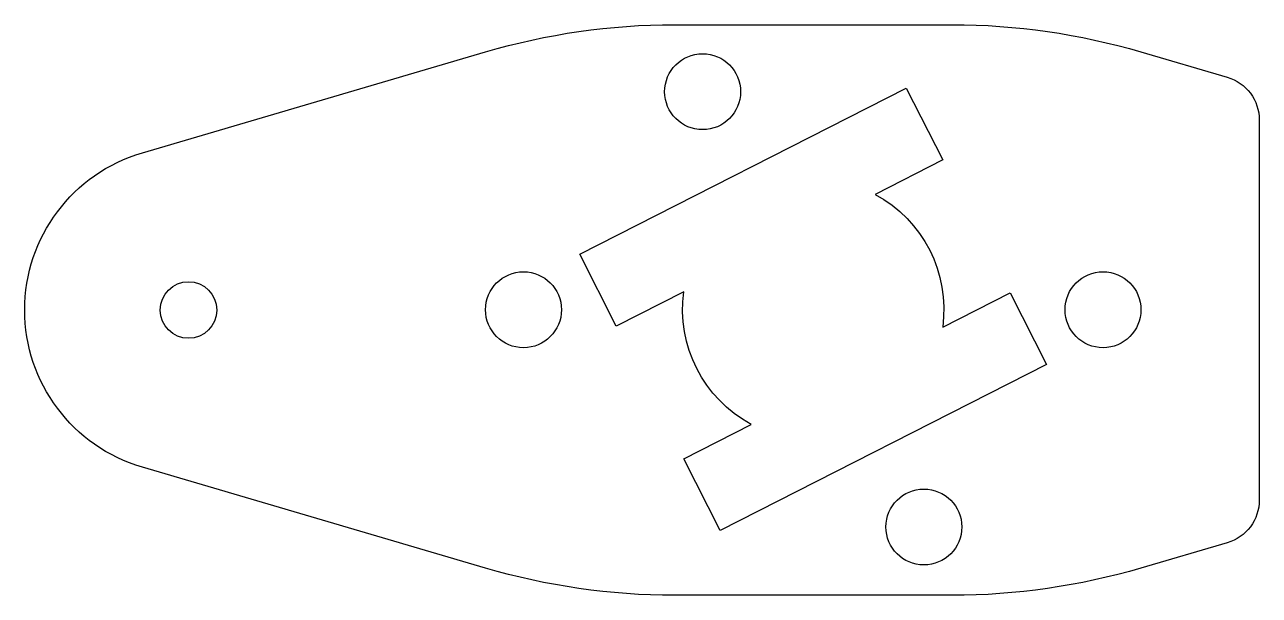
# Model space of a CAD drawing. Header units: millimetres. Extents: x -139.5 to -84.3, y -19.8 to 5.7.
import ezdxf

# ---------------------------------------------------------------- set-up
doc = ezdxf.new("R2010")
doc.units = ezdxf.units.MM
doc.layers.get('0').update_dxf_attribs({"linetype": 'CONTINUOUS'})

msp = doc.modelspace()

# ---------------------------------------------------------------- linework, layer by layer
for points in [[(-84.254, 1.454), (-84.254, -15.553, -0.332779), (-85.691, -17.472), (-89.555, -18.607, -0.07157), (-98.012, -19.824), (-110.451, -19.824, -0.07157), (-118.909, -18.607), (-134.278, -14.091, -0.748441), (-134.278, -0.008), (-118.909, 4.508, -0.07157), (-110.451, 5.725), (-98.012, 5.725, -0.07157), (-89.555, 4.508), (-85.691, 3.372, -0.332779)], [(-101.456, -1.871, -0.312652), (-98.435, -7.811), (-95.412, -6.274), (-93.78, -9.483), (-108.399, -16.916), (-110.031, -13.707), (-107.007, -12.17, -0.312652), (-110.028, -6.229), (-113.051, -7.766), (-114.683, -4.557), (-100.064, 2.876), (-98.433, -0.333)]]:
    msp.add_lwpolyline(points, format="xyb", close=True)
for centre, radius in [((-109.187, 2.725), 1.7), ((-117.209, -7.039), 1.7), ((-91.254, -7.039), 1.7), ((-132.209, -7.05), 1.265), ((-99.277, -16.765), 1.7)]:
    msp.add_circle(centre, radius)

doc.saveas('drawing.dxf')
